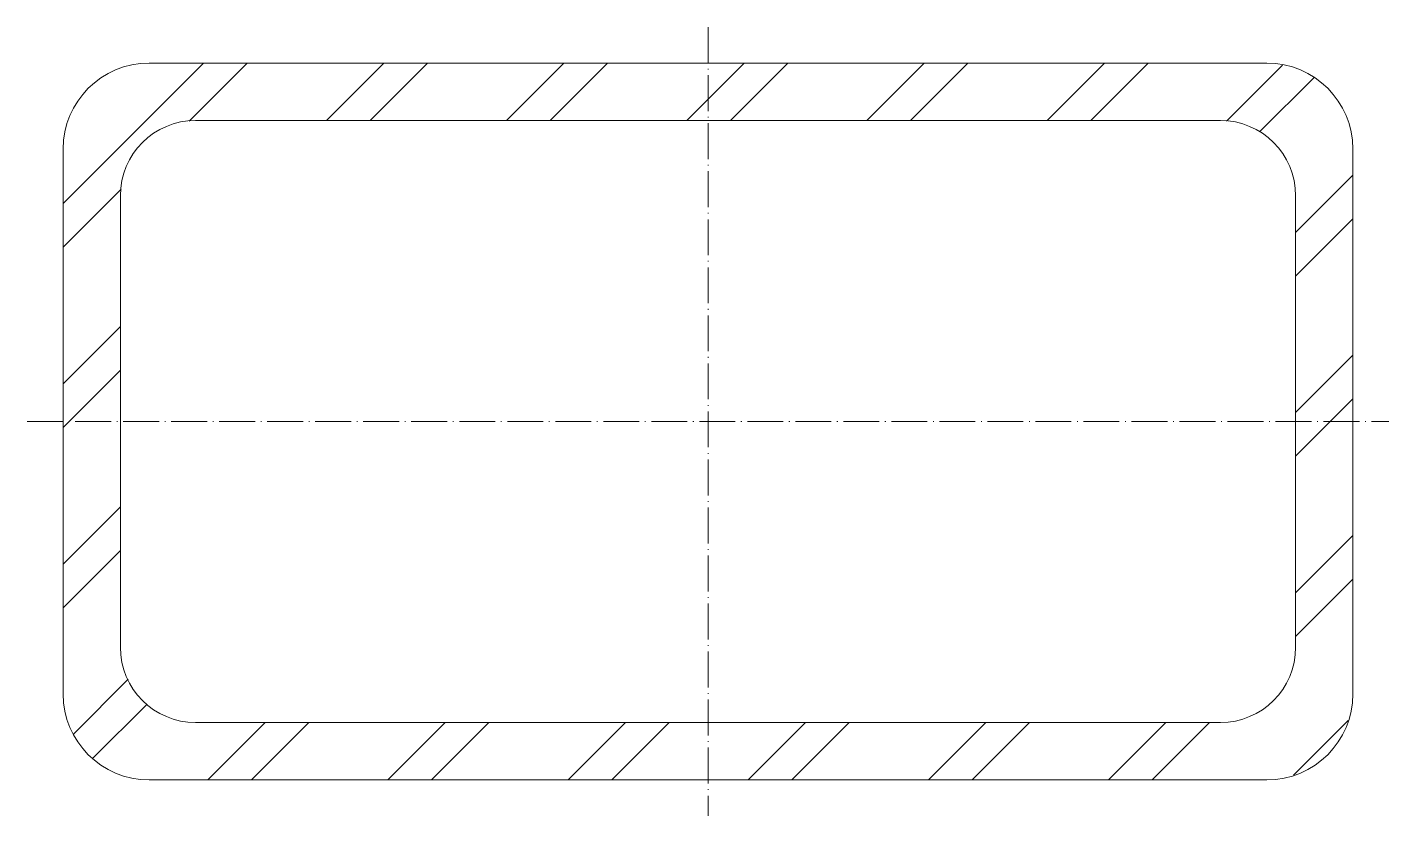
# Model space of a CAD drawing. Header units: metres. Extents: x -95 to 95, y -55 to 55.
import ezdxf

# ---------------------------------------------------------------- set-up
doc = ezdxf.new("R2010")
doc.units = ezdxf.units.M
doc.linetypes.add('MV_hartlijn_staal', pattern=[6.6, 5, -0.8, 0, -0.8])
doc.layers.add('A-DETL-GENF', color=92, linetype='Continuous', lineweight=18)

# ---------------------------------------------------------------- blocks, each defined once
blk = doc.blocks.new('28 Staalprofielen- koker RHS-2d - K180_100_8-5067775-00_0 Basismaterialen')
at = {"layer": 'A-DETL-GENF', "lineweight": 13}
h = blk.add_hatch(dxfattribs=at)
h.set_pattern_fill('FP_329', color=256, style=0, pattern_type=2)
h.set_pattern_definition([(225, (-3090.222, -3830.843), (12.57236, -12.57236), []), (225, (-3090.222, -3849.893), (12.57236, -12.57236), [])])
h.paths.add_polyline_path([(78, 50), (-78, 50), (-81.11, 49.59), (-84, 48.39), (-86.49, 46.49), (-88.39, 44), (-89.59, 41.11), (-90, 38), (-90, -38), (-89.59, -41.11), (-88.39, -44), (-86.49, -46.49), (-84, -48.39), (-81.11, -49.59), (-78, -50), (78, -50), (81.11, -49.59), (84, -48.39), (86.49, -46.49), (88.39, -44), (89.59, -41.11), (90, -38), (90, 38), (89.59, 41.11), (88.39, 44), (86.49, 46.49), (83.82, 48.47), (81.11, 49.59)])
h.paths.add_polyline_path([(-71.5, 42), (71.5, 42), (74.22, 41.64), (76.75, 40.59), (78.92, 38.92), (80.59, 36.75), (81.64, 34.22), (82, 31.5), (82, -31.5), (81.64, -34.22), (80.59, -36.75), (78.92, -38.92), (76.75, -40.59), (74.22, -41.64), (71.5, -42), (-71.5, -42), (-74.22, -41.64), (-76.75, -40.59), (-78.92, -38.92), (-80.59, -36.75), (-81.64, -34.22), (-82, -31.5), (-82, 31.5), (-81.64, 34.22), (-80.59, 36.75), (-78.92, 38.92), (-76.75, 40.59), (-74.22, 41.64)])
at = {"layer": 'A-DETL-GENF', "linetype": 'MV_hartlijn_staal', "lineweight": 13}
for p, q in [((0, 55), (0, -55)), ((-95, 0), (95, 0))]:
    blk.add_line(p, q, dxfattribs=at)
at = {"layer": 'A-DETL-GENF'}
for p, q in [((78, 50), (-78, 50)), ((78, 50), (-78, 50)), ((-71.5, 42), (71.5, 42)), ((71.5, 42), (-71.5, 42)), ((-90, 38), (-90, -38)), ((90, -38), (90, 38)), ((90, -38), (90, 38)), ((-90, 38), (-90, -38)), ((-82, -31.5), (-82, 31.5)), ((-82, 31.5), (-82, -31.5)), ((82, 31.5), (82, -31.5)), ((82, -31.5), (82, 31.5)), ((71.5, -42), (-71.5, -42)), ((-71.5, -42), (71.5, -42)), ((-78, -50), (78, -50)), ((-78, -50), (78, -50))]:
    blk.add_line(p, q, dxfattribs=at)
for centre, radius, start, end in [((-78, 38), 12, 90, 180), ((-78, 38), 12, 90, 180), ((78, 38), 12, 360, 90), ((78, 38), 12, 360, 90), ((-71.5, 31.5), 10.5, 90, 180), ((-71.5, 31.5), 10.5, 90, 180), ((71.5, 31.5), 10.5, 360, 90), ((71.5, 31.5), 10.5, 0, 90), ((-71.5, -31.5), 10.5, 180, 270), ((-71.5, -31.5), 10.5, 180, 270), ((71.5, -31.5), 10.5, 270, 0), ((71.5, -31.5), 10.5, 270, 0), ((-78, -38), 12, 180, 270), ((-78, -38), 12, 180, 270), ((78, -38), 12, 270, 0), ((78, -38), 12, 270, 0)]:
    blk.add_arc(centre, radius, start, end, dxfattribs=at)

msp = doc.modelspace()

# ---------------------------------------------------------------- block references
msp.add_blockref('28 Staalprofielen- koker RHS-2d - K180_100_8-5067775-00_0 Basismaterialen', (0, 0))

doc.saveas('drawing.dxf')
